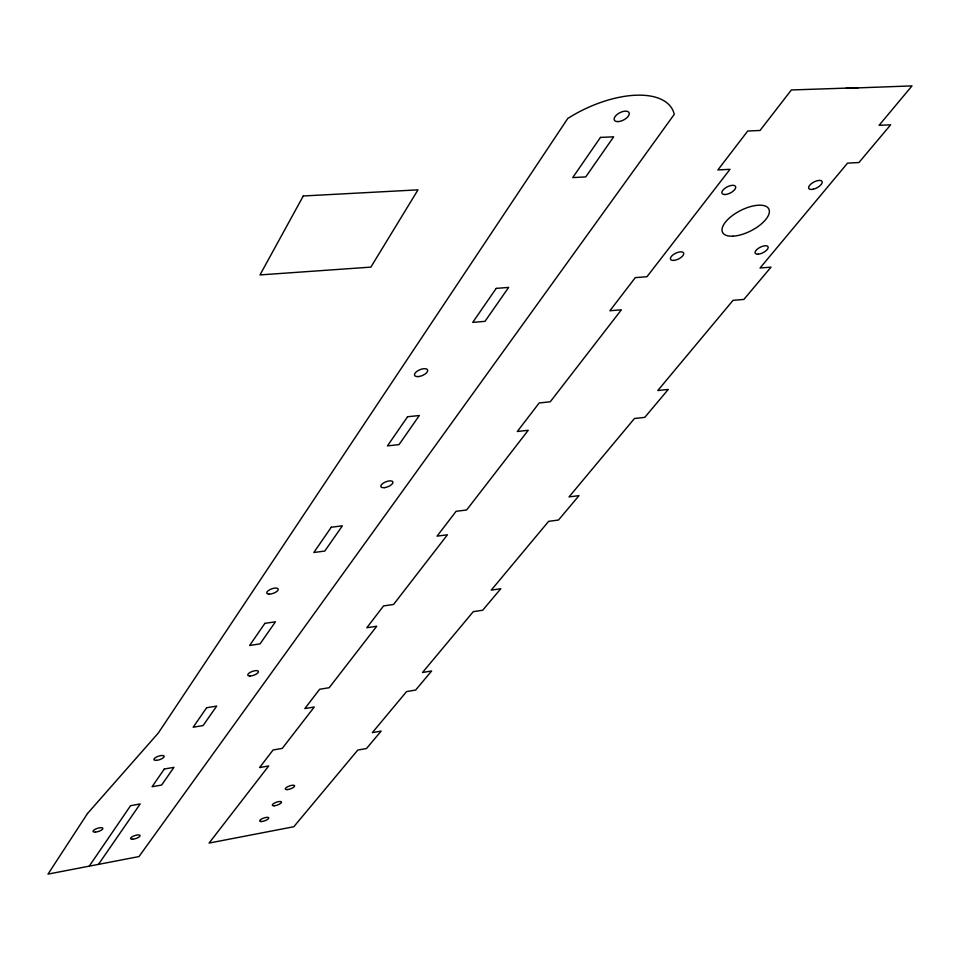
<?xml version="1.0" encoding="UTF-8"?>
<svg xmlns="http://www.w3.org/2000/svg" width="960" height="960" viewBox="0 0 960 960"><rect width="100%" height="100%" fill="white"/><g stroke="black" fill="none" stroke-linecap="round" stroke-linejoin="round"><path stroke-width="1.44" d="M89.232 866.16L130.56 805.704L140.184 803.952L98.46 864.384M845.964 88.32L912 85.896L879.108 125.304L890.64 124.812L858.936 162.54L847.548 163.128L760.044 267.996L771.024 267.144L743.892 299.424L733.056 300.336L657.804 390.528L668.256 389.436L644.784 417.36L634.452 418.512L569.04 496.908L579.012 495.636L558.504 520.032L548.64 521.34L491.256 590.124L500.784 588.72L482.712 610.224L473.292 611.652L422.532 672.468L431.652 670.98L415.608 690.072L406.584 691.584L372.336 732.636L381.144 731.1L366.504 748.512L357.78 750.072L293.808 826.74L209.076 843.072L268.704 765.948L259.596 767.568L273.072 750L282.276 748.392L314.28 706.992L304.836 708.576L319.644 689.268L329.196 687.708L376.716 626.244L366.828 627.744L383.544 605.94L393.564 604.464L447.444 534.78L437.052 536.148L456.096 511.32L466.62 509.976L528.228 430.284L517.308 431.496L539.196 402.96L550.248 401.796L621.384 309.792L609.888 310.764L635.292 277.632L646.956 276.732L730.008 169.32L717.864 169.956L747.732 131.016L760.032 130.476L791.364 89.964L852.132 87.912M852.6 87.9L858.012 87.852M303.276 195.984L259.992 274.92L370.86 267.12L417.996 189.852L303.276 195.984M87.492 813.516L48 874.104L138.984 856.572L674.256 114.348A81 39.924 -26.5 0 0 567.78 118.464L158.304 733.044L87.492 813.516M164.304 769.032L152.076 786.744L161.616 785.04L173.952 767.34L164.304 769.032M206.64 707.724L193.176 727.224L203.088 725.568L216.684 706.08L206.64 707.724M264.9 623.352L249.636 645.456L260.052 643.884L275.448 621.804L264.9 623.352M331.26 527.244L313.824 552.504L324.792 551.052L342.384 525.828L331.26 527.244M407.568 416.748L387.444 445.896L399.024 444.612L419.316 415.524L407.568 416.748M496.212 288.384L472.728 322.38L484.992 321.348L508.656 287.412L496.212 288.384M600.468 137.4L572.724 177.588L585.732 176.904L613.668 136.836L600.468 137.4M758.124 254.196A7.2 3.072 -26.7 0 0 768.204 247.512A7.2 3.072 -26.7 0 0 758.556 248.196A7.2 3.072 -26.7 0 0 758.124 254.196M725.16 194.544A7.632 3.456 -27.1 0 0 735.756 187.308A7.632 3.456 -27.1 0 0 725.46 187.884A7.632 3.456 -27.1 0 0 725.16 194.544M733.056 236.172A25.932 11.4 -26.9 0 0 769.368 211.944A25.932 11.4 -26.9 0 0 734.652 213.96A25.932 11.4 -26.9 0 0 733.056 236.172M813.24 189.228A7.524 3.276 -27.8 0 0 822.108 181.488A7.524 3.276 -27.8 0 0 810.876 184.056A7.524 3.276 -27.8 0 0 813.24 189.228M673.68 260.424A7.296 3.228 -26 0 0 683.772 253.62A7.296 3.228 -26 0 0 673.716 254.34A7.296 3.228 -26 0 0 673.68 260.424M274.236 805.776A4.86 1.512 -19.5 0 0 281.508 802.344A4.86 1.512 -19.5 0 0 275.004 802.788A4.86 1.512 -19.5 0 0 274.236 805.776M287.232 789.6A4.932 1.548 -19.6 0 0 294.624 786.108A4.932 1.548 -19.6 0 0 288.06 786.516A4.932 1.548 -19.6 0 0 287.232 789.6M261.576 821.532A4.8 1.476 -19.3 0 0 268.752 818.148A4.8 1.476 -19.3 0 0 262.296 818.628A4.8 1.476 -19.3 0 0 261.576 821.532M618.024 121.608A8.256 4.116 -27.1 0 0 629.268 113.532A8.256 4.116 -27.1 0 0 617.76 113.952A8.256 4.116 -27.1 0 0 618.024 121.608M418.38 376.584A7.056 3.168 -22.5 0 0 427.68 370.188A7.056 3.168 -22.5 0 0 417.18 371.16A7.056 3.168 -22.5 0 0 418.38 376.584M384.456 487.656A6.468 2.676 -21.5 0 0 392.928 482.016A6.468 2.676 -21.5 0 0 383.208 483.168A6.468 2.676 -21.5 0 0 384.456 487.656M269.148 594.144A6.096 2.388 -19.9 0 0 278.268 589.596A6.096 2.388 -19.9 0 0 270.096 589.524A6.096 2.388 -19.9 0 0 269.148 594.144M250.02 676.008A5.664 2.052 -19.5 0 0 258.48 671.868A5.664 2.052 -19.5 0 0 250.824 672.036A5.664 2.052 -19.5 0 0 250.02 676.008M156.24 760.368A5.4 1.848 -18.5 0 0 164.184 756.516A5.4 1.848 -18.5 0 0 156.672 756.9A5.4 1.848 -18.5 0 0 156.24 760.368M132.78 839.208A5.004 1.572 -18.3 0 0 140.1 835.716A5.004 1.572 -18.3 0 0 133.104 836.256A5.004 1.572 -18.3 0 0 132.78 839.208M95.436 832.092A5.136 1.644 -18 0 0 102.9 828.516A5.136 1.644 -18 0 0 95.64 829.044A5.136 1.644 -18 0 0 95.436 832.092"/></g></svg>
